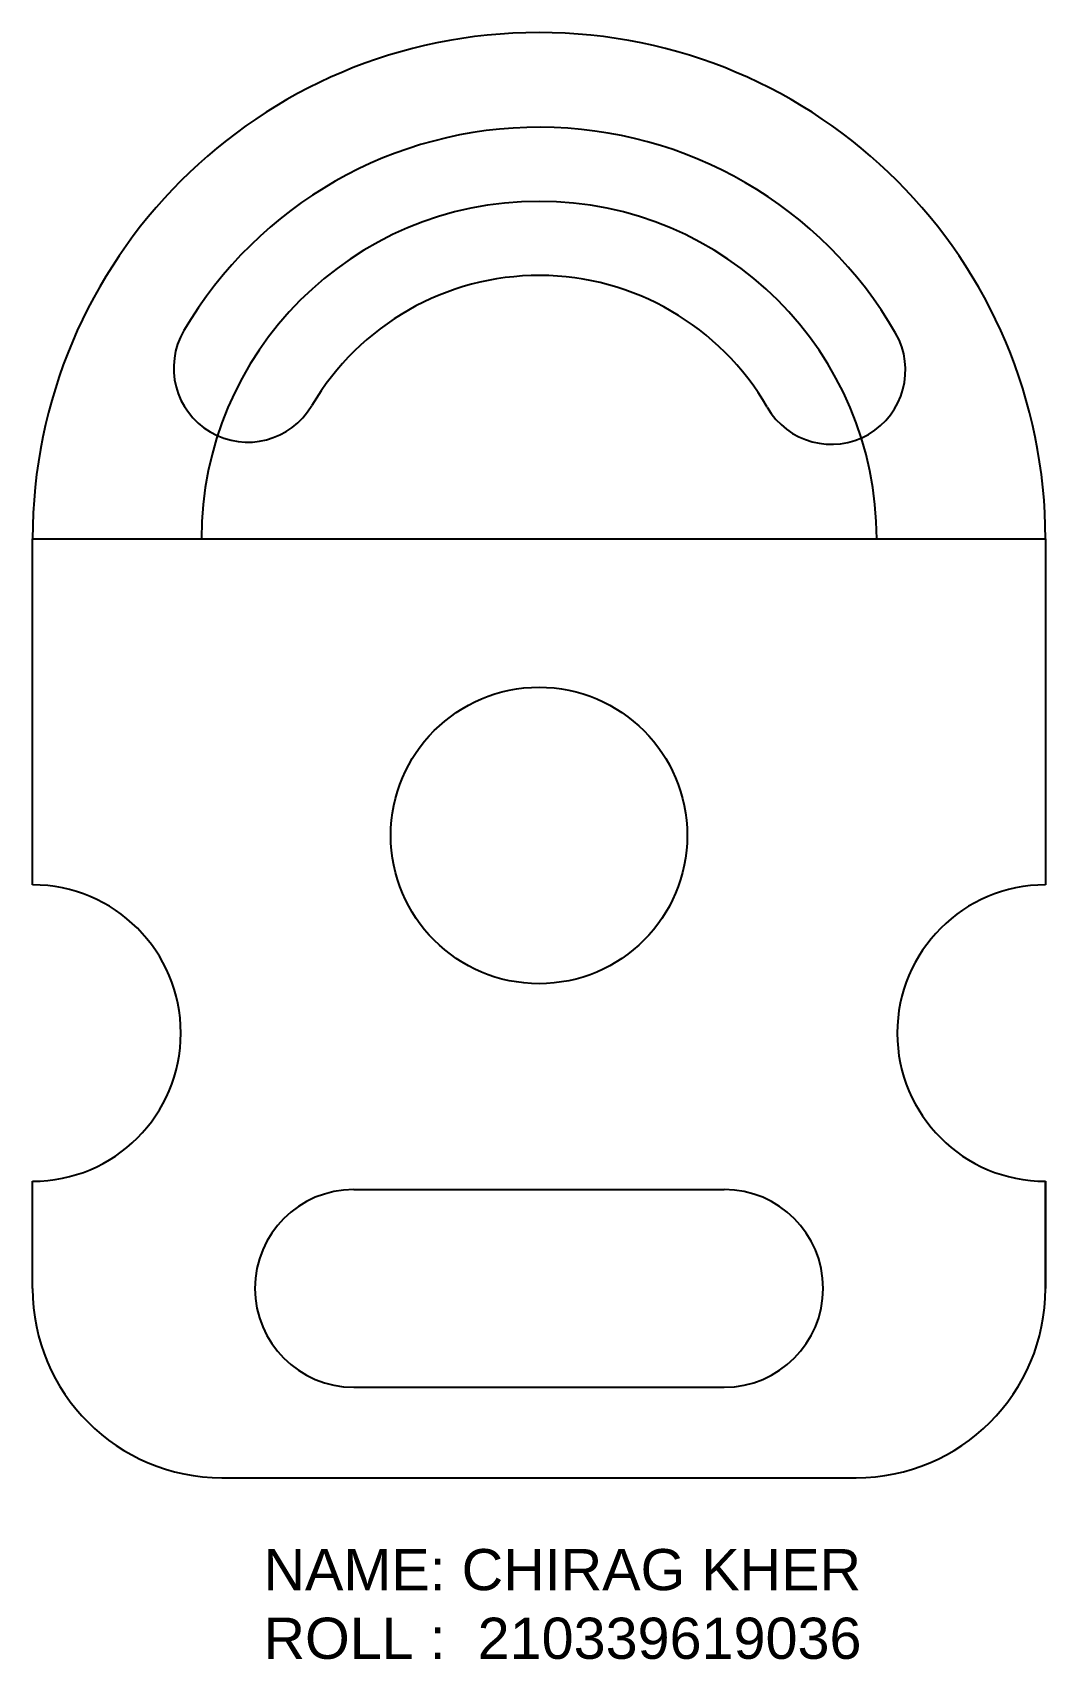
# Model space of a CAD drawing. Header units: millimetres. Extents: x 4002.4 to 4014.7, y 1702 to 1721.7.
import ezdxf

# ---------------------------------------------------------------- set-up
doc = ezdxf.new("R2010")
doc.units = ezdxf.units.MM
doc.linetypes.add('ACAD_ISO02W100', pattern=[15, 12, -3])
doc.layers.add('ce', color=7, linetype='ACAD_ISO02W100')
doc.styles.get("Standard").update_dxf_attribs({"font": 'arial.ttf'})

msp = doc.modelspace()

# ---------------------------------------------------------------- linework, layer by layer
for p, q in [((4002.383, 1711.987), (4002.383, 1715.587)), ((4014.683, 1715.587), (4014.683, 1711.987)), ((4002.383, 1711.387), (4002.383, 1711.987)), ((4014.683, 1711.987), (4014.683, 1711.387)), ((4002.383, 1706.487), (4002.383, 1707.787)), ((4002.383, 1706.487), (4002.383, 1707.787)), ((4014.683, 1706.487), (4014.683, 1707.787)), ((4014.683, 1707.787), (4014.683, 1706.487)), ((4006.283, 1707.687), (4010.783, 1707.687)), ((4006.283, 1705.287), (4010.783, 1705.287)), ((4004.683, 1704.187), (4012.383, 1704.187))]:
    msp.add_line(p, q)
msp.add_circle((4008.533, 1711.987), 1.8)
for centre, radius, start, end in [((4008.533, 1715.587), 6.15, 0, 180), ((4008.533, 1715.587), 5, 30, 149.5802), ((4008.533, 1715.587), 3.2, 30, 149.5802), ((4004.997, 1717.663), 0.9, 149.5802, 329.5802), ((4012.083, 1717.637), 0.9, 210, 30), ((4002.383, 1709.587), 1.8, 270, 90), ((4014.683, 1709.587), 1.8, 90, 270), ((4006.283, 1706.487), 1.2, 90, 270), ((4010.783, 1706.487), 1.2, 270, 90), ((4004.683, 1706.487), 2.3, 180, 270), ((4012.383, 1706.487), 2.3, 270, 360)]:
    msp.add_arc(centre, radius, start, end)
at = {"layer": 'ce', "linetype": 'ByBlock'}
msp.add_line((4002.383, 1715.587), (4014.683, 1715.587), dxfattribs=at)
msp.add_arc((4008.533, 1715.587), 4.1, 0, 180, dxfattribs=at)

# ---------------------------------------------------------------- texts
at = {"layer": 'ce', "linetype": 'ByBlock', "insert": (4005.187, 1703.322), "char_height": 0.5, "attachment_point": 1}
msp.add_mtext_dynamic_manual_height_columns('\\pxr2.21722;NAME: CHIRAG KHER\\PROLL :  210339619036', width=10.03863, gutter_width=12.5, heights=[1.898], dxfattribs=at)

doc.saveas('drawing.dxf')
